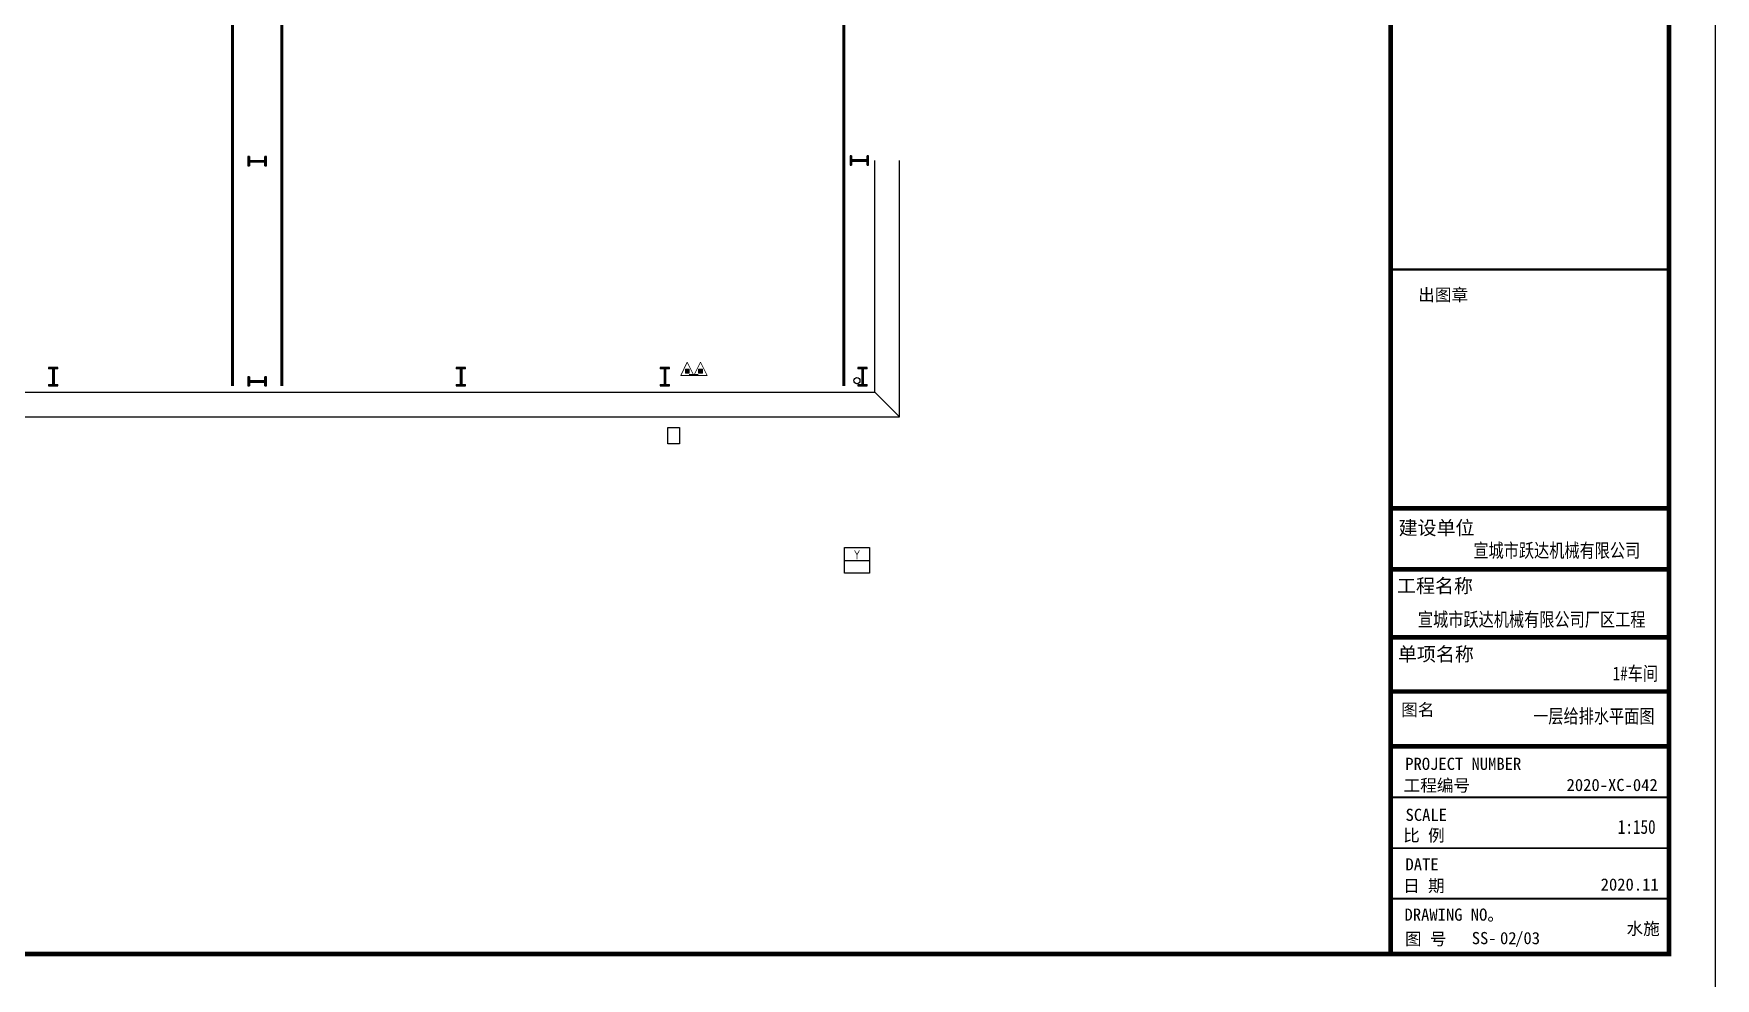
# Model space of a CAD drawing. Extents: x 185245 to 2166646, y -19957 to 815000.
# Drawn here: x 1997644 to 2052098, y 598675 to 629252 of the extents above; entities that cross this region are included whole.
import ezdxf

# ---------------------------------------------------------------- set-up
doc = ezdxf.new("R2010")
doc.units = 0
doc.header["$LTSCALE"] = 1000
doc.header["$MEASUREMENT"] = 0
doc.linetypes.add('DASH', pattern=[0.35, 0.25, -0.1])
for name, color, linetype in [('0-排水标注', 7, 'Continuous'), ('COLUMN', 9, 'Continuous'), ('GROUND', 2, 'Continuous'), ('PUB_DIM', 3, 'Continuous'), ('PUB_TITLE', 4, 'Continuous'), ('TEXT', 7, 'Continuous'), ('图框', 4, 'Continuous'), ('钢柱', 7, 'Continuous')]:
    doc.layers.add(name, color=color, linetype=linetype)
doc.layers.add('W-3X_XHS', color=1, linetype='Continuous', lineweight=20)
doc.styles.add('-黑体', font='simhei.ttf', dxfattribs={"width": 0.8})
doc.styles.add('_HZTXT', font='tssdeng.shx', dxfattribs={"width": 0.7, "bigfont": 'hztxt.shx'})
doc.styles.add('宋体', font='')
doc.styles.add('黑体', font='simhei.ttf')
doc.styles.get('宋体').set_extended_font_data('NSimSun')

# ---------------------------------------------------------------- blocks, each defined once
blk = doc.blocks.new('A$C23043752')
at = {"layer": 'COLUMN'}
blk.add_hatch(color=256, dxfattribs=at).paths.add_polyline_path([(0, 600), (0, 550), (125, 550), (125, 50), (0, 50), (0, 0), (300, 0), (300, 50), (175, 50), (175, 550), (300, 550), (300, 600)])
for p, q in [((0, 600), (0, 550)), ((300, 600), (0, 600)), ((125, 550), (0, 550)), ((125, 550), (125, 50)), ((175, 550), (175, 50)), ((300, 550), (175, 550)), ((300, 550), (300, 600)), ((0, 50), (125, 50)), ((0, 50), (0, 0)), ((0, 0), (300, 0)), ((175, 50), (300, 50)), ((300, 0), (300, 50))]:
    blk.add_line(p, q, dxfattribs=at)
blk = doc.blocks.new('A$C2E6C69CD')
at = {"layer": 'COLUMN', "xscale": -1, "rotation": 359.9999999999998}
blk.add_blockref('A$C23043752', (300, 0), dxfattribs=at)
blk.add_blockref('A$C23043752', (300, 0), dxfattribs=at)
blk = doc.blocks.new('A$C6F9B7E11')
blk.add_blockref('A$C2E6C69CD', (0, 0))
blk = doc.blocks.new('MHQ')
for p, q in [((0, 1000), (-500, 0)), ((-500, 0), (500, 0)), ((-150, 467), (-150, 167)), ((150, 467), (-150, 467)), ((-150, 167), (150, 167)), ((500, 0), (0, 1000)), ((150, 167), (150, 467))]:
    blk.add_line(p, q)
at = {"const_width": 300}
blk.add_lwpolyline([(0, 167), (0, 467)], dxfattribs=at)
blk = doc.blocks.new('A$C1BAF0BFD')
at = {"layer": 'W-3X_XHS', "xscale": 0.25, "yscale": 0.25, "zscale": 0.25}
for p in [(-125, 0), (125, 0)]:
    blk.add_blockref('MHQ', p, dxfattribs=at)
blk = doc.blocks.new('xh')
blk.add_line((84, 428), (-84, 428))
at = {"layer": 'W-3X_XHS'}
blk.add_blockref('A$C1BAF0BFD', (-5, 408), dxfattribs=at)

msp = doc.modelspace()

# ---------------------------------------------------------------- linework, layer by layer
msp.add_line((2023898.1, 612203.4), (2024704.1, 612203.4))
at = {"color": 253, "linetype": 'DASH', "const_width": 100}
for points in [[(2004080, 645749.7), (2004080, 617849.7)], [(2005680, 645749.7), (2005680, 617849.7)], [(2023880, 645749.7), (2023880, 617849.7)]]:
    msp.add_lwpolyline(points, dxfattribs=at)
msp.add_lwpolyline([(2023898.1, 612620.6), (2024704.1, 612620.6), (2024704.1, 611786.1), (2023898.1, 611786.1)], close=True)
at = {"color": 253}
msp.add_circle((2024301.1, 618018.9), 100, dxfattribs=at)
at = {"layer": 'GROUND', "color": 253}
for p, q in [((2024880, 617649.7), (2024880, 625149.7)), ((2025680, 616849.7), (2025680, 625149.7)), ((1984880, 617649.7), (2024880, 617649.7)), ((2024880, 617649.7), (2025680, 616849.7)), ((1984080, 616849.7), (2025680, 616849.7))]:
    msp.add_line(p, q, dxfattribs=at)
at = {"layer": 'PUB_DIM'}
msp.add_lwpolyline([(2018180.3, 616501.9), (2018553.7, 616501.9), (2018553.7, 615973.1), (2018180.3, 615973.1)], close=True, dxfattribs=at)
at = {"layer": 'PUB_TITLE', "elevation": 0}
msp.add_lwpolyline([(1962998, 597962.7), (2052098, 597962.7), (2052098, 660962.7), (1962998, 660962.7)], close=True, dxfattribs=at)
at = {"layer": 'PUB_TITLE', "const_width": 150, "elevation": 0}
msp.add_lwpolyline([(1966748, 599462.7), (2050598, 599462.7), (2050598, 659462.7), (1966748, 659462.7)], close=True, dxfattribs=at)
at = {"layer": '图框', "color": 4, "elevation": 0}
for points, const_width in [([(2041584.2, 659462.7), (2041584.2, 599462.7)], 147.9), ([(2041584.2, 613891.5), (2050565.3, 613891.5)], 149.4), ([(2041584.2, 611916), (2050568.1, 611916)], 149.4), ([(2041584.2, 609715.1), (2050598, 609715.1)], 149.4), ([(2041584.2, 607959), (2050598, 607959)], 149.4), ([(2041584.2, 606182.2), (2050598, 606182.2)], 149.4), ([(2041584.2, 604533.9), (2050598, 604533.9)], 60.5), ([(2041584.2, 602888.5), (2050598, 602888.5)], 60.5), ([(2041584.2, 601255.5), (2050598, 601255.5)], 60.5)]:
    msp.add_lwpolyline(points, dxfattribs=dict(at, const_width=const_width))
at = {"layer": '图框', "color": 0, "const_width": 75, "elevation": 0}
msp.add_lwpolyline([(2041584.2, 621622.9), (2050598, 621622.9)], dxfattribs=at)

# ---------------------------------------------------------------- block references
at = {"layer": 'W-3X_XHS', "xscale": -1.700000000186265, "yscale": 1.699999999953434, "zscale": 1.7}
msp.add_blockref('xh', (2019013.7, 617496.1), dxfattribs=at)
at = {"layer": '钢柱', "color": 253, "ltscale": 1000, "xscale": -1, "rotation": 90}
for p in [(2005180, 625274.7), (2024680, 625299.7), (2005180, 618149.7)]:
    msp.add_blockref('A$C6F9B7E11', p, dxfattribs=at)
at = {"layer": '钢柱', "color": 253, "ltscale": 1000, "xscale": -1}
for p in [(1998430, 617849.7), (2011630, 617849.7), (2018230, 617849.7), (2024633.2, 617849.7)]:
    msp.add_blockref('A$C6F9B7E11', p, dxfattribs=at)

# ---------------------------------------------------------------- texts
at = {"layer": '0-排水标注', "style": '_HZTXT', "width": 0.8}
msp.add_text('Y', height=300, rotation=360, dxfattribs=at).set_placement((2024201.1, 612233))
at = {"layer": 'TEXT', "color": 3, "style": '-黑体', "width": 0.8}
for s, height, p in [('宣城市跃达机械有限公司', 450.225, (2044262.1, 612299.4, 0)), ('宣城市跃达机械有限公司厂区工程', 450.225, (2042465.7, 610066, 0)), ('1#车间', 450.22, (2048767.9, 608316.7, 0)), ('一层给排水平面图', 450.22, (2046198.9, 606937.5, 0)), ('1:150', 450.22, (2048939.2, 603352.5, 0))]:
    msp.add_text(s, height=height, dxfattribs=at).set_placement(p)
at = {"layer": '图框', "color": 4}
for s, height, style, p in [('出图章', 394.42, '黑体', (2042476.9, 620602.2, 0)), ('建设单位', 450, '黑体', (2041841.7, 613032.4, 0)), ('工程名称', 450, '黑体', (2041791.8, 611155.1, 0)), ('单项名称', 450, '黑体', (2041821.8, 608944.6, 0)), ('图名', 394.42, '黑体', (2041925.7, 607171.5, 0)), ('工程编号', 394.42, '黑体', (2042002.9, 604724.5, 0)), ('2020-XC-042', 394.416, '宋体', (2047280.4, 604738.1, 0)), ('SCALE', 394.42, '黑体', (2042065.7, 603771.2, 0)), ('比 例', 394.42, '黑体', (2041989.6, 603106.8, 0)), ('DATE', 394.42, '黑体', (2042063.6, 602168.3, 0)), ('日 期', 394.42, '黑体', (2041989.6, 601473.8, 0)), ('2020.11', 394.42, '宋体', (2048384.2, 601516.1, 0)), ('DRAWING NO。', 394.416, '黑体', (2042032.5, 600541.2, 0)), ('图 号', 394.42, '黑体', (2042045.6, 599753.6, 0))]:
    msp.add_text(s, height=height, dxfattribs=dict(at, style=style)).set_placement(p)
at = {"layer": '图框', "color": 0, "style": '黑体'}
msp.add_text('PROJECT NUMBER', height=394.416, dxfattribs=at).set_placement((2042056.1, 605421.7, 0))
at = {"layer": '图框', "color": 3, "style": '宋体'}
for s, p in [('SS-', (2044208.9, 599781.2, 0)), ('02', (2045125.7, 599781.2, 0)), ('/03', (2045615.5, 599781.2, 0)), ('水施', (2049221, 600087.4, 0))]:
    msp.add_text(s, height=394.42, dxfattribs=at).set_placement(p)

doc.saveas('drawing.dxf')
